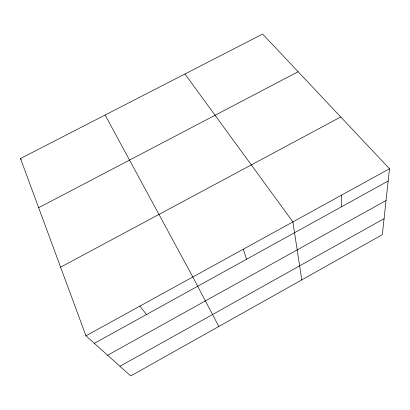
<?xml version="1.0" encoding="UTF-8"?>
<svg xmlns="http://www.w3.org/2000/svg" width="410" height="410" viewBox="0 0 410 410"><rect width="100%" height="100%" fill="white"/><g stroke="black" fill="none" stroke-linecap="round" stroke-linejoin="round"><path stroke-width="0.61" d="M389.5 168.741L382.34 234.653L130.734 375.944L85.926 335.805L20.5 158.521L262.631 34.056L389.5 168.741L85.926 335.805M119.945 366.279L384.073 218.673M107.635 355.25L386.046 200.526M94.336 343.334L388.167 181.02M60.598 267.166L340.731 116.968M38.653 207.711L298.126 71.74M20.5 158.521L21.289 159.516M139.871 306.116L146.478 314.531M184.961 73.979L292.889 221.907L301.77 279.897M105.124 115.02L192.828 276.976L218.817 326.483M243.299 249.198L246.533 259.258M341.612 195.093L341.75 206.66"/></g></svg>
